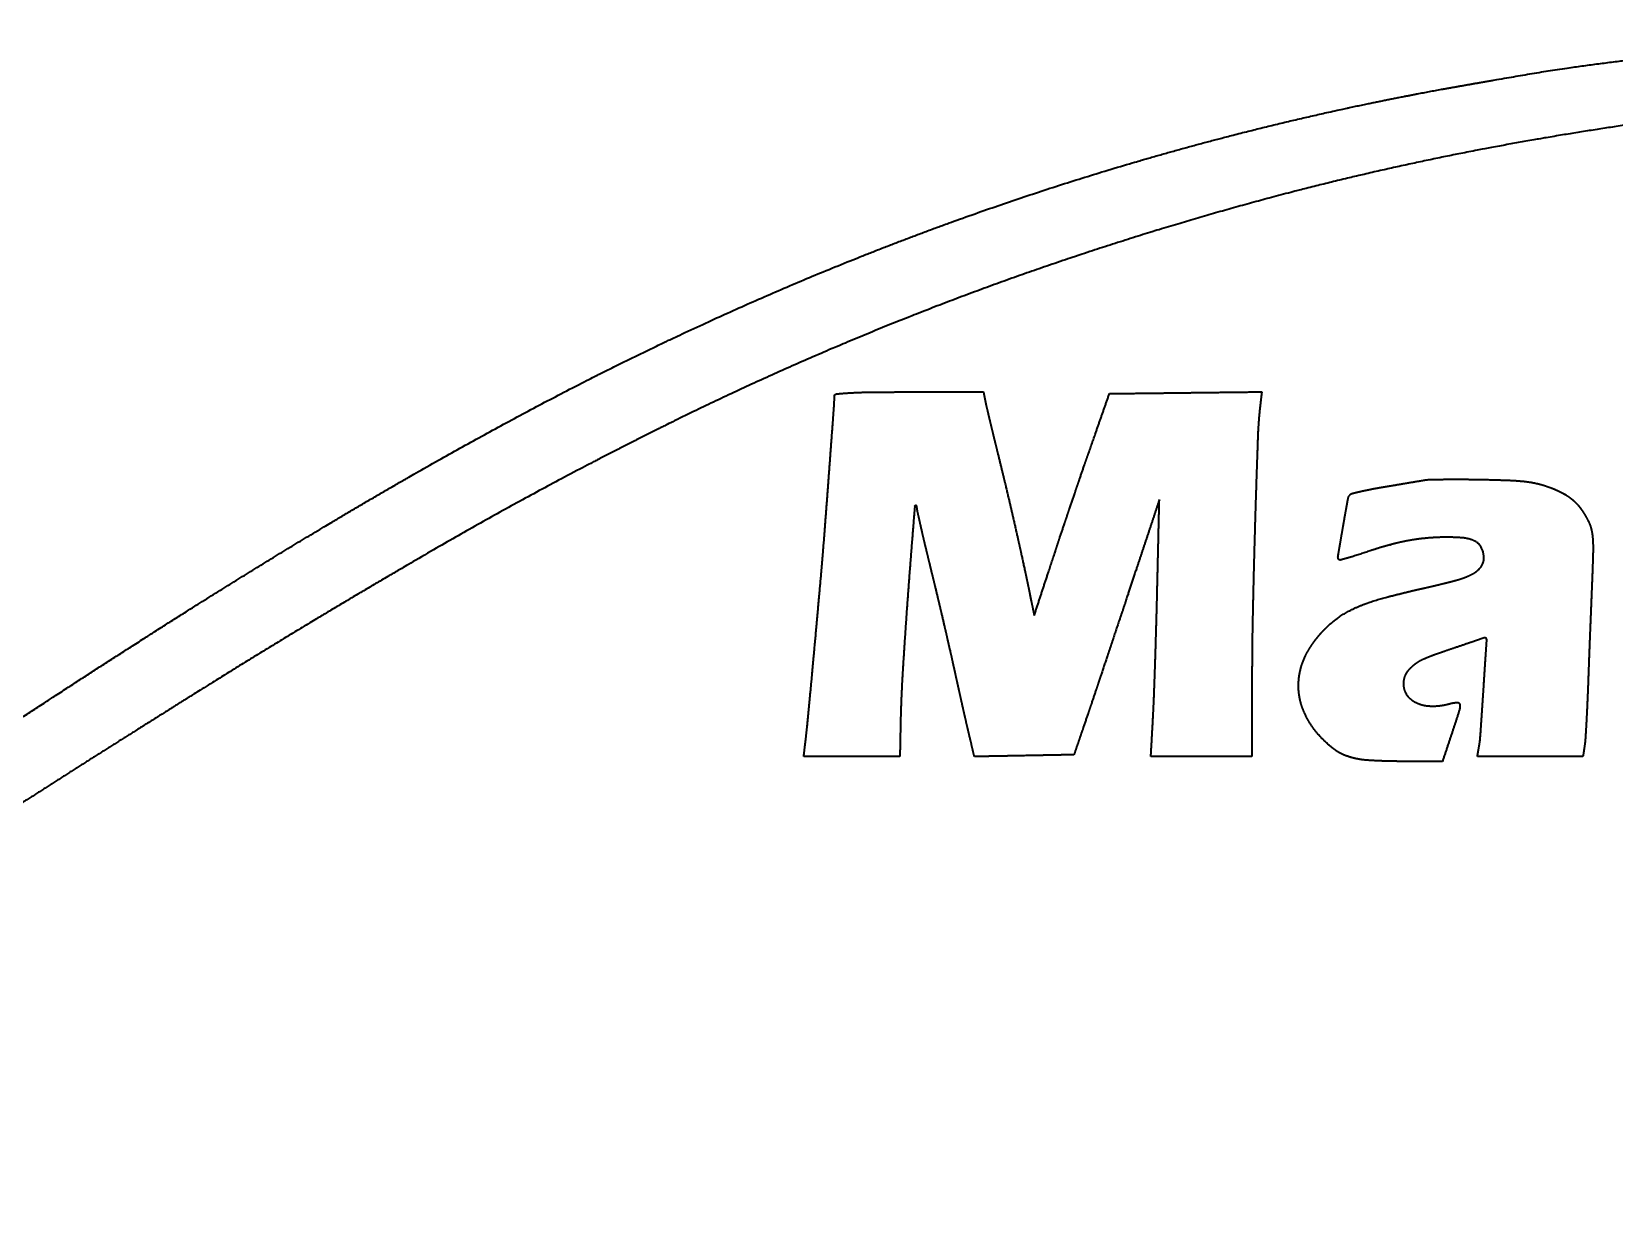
# Model space of a CAD drawing. Extents: x 6569 to 10251, y -294 to 3435.
# Drawn here: x 8681.84 to 8722.28, y 1373.89 to 1403.86 of the extents above; entities that cross this region are included whole.
import ezdxf

# ---------------------------------------------------------------- set-up
doc = ezdxf.new("R2010")
doc.units = 0
doc.header["$LTSCALE"] = 5
doc.layers.add('1', color=7, linetype='CONTINUOUS', true_color=0xffffff)

msp = doc.modelspace()

# ---------------------------------------------------------------- linework, layer by layer
at = {"layer": '1', "color": 7, "linetype": 'Continuous', "lineweight": 35}
for points, weights, degree, knots in [([(8682.505, 1384.734), (8681.981, 1384.399), (8681.457, 1384.064), (8680.697, 1383.576), (8680.46, 1383.425), (8679.942, 1383.096), (8679.661, 1382.918), (8679.099, 1382.563), (8678.819, 1382.387), (8678.307, 1382.065), (8678.075, 1381.92), (8677.641, 1381.649), (8677.439, 1381.524), (8677.051, 1381.282), (8676.865, 1381.166), (8676.523, 1380.953), (8676.367, 1380.855), (8676.148, 1380.718), (8676.085, 1380.678), (8675.394, 1380.24), (8674.757, 1379.855), (8673.325, 1379.033), (8672.532, 1378.591), (8670.973, 1377.747), (8670.207, 1377.344), (8668.928, 1376.69), (8668.411, 1376.451), (8667.545, 1376.091), (8667.205, 1375.951), (8666.635, 1375.719), (8666.405, 1375.629), (8665.969, 1375.464), (8665.764, 1375.39), (8665.306, 1375.232), (8665.056, 1375.148), (8664.176, 1374.863), (8663.543, 1374.676), (8662.361, 1374.363), (8661.811, 1374.244), (8660.726, 1374.059), (8660.192, 1373.994), (8659.072, 1373.911), (8658.488, 1373.89), (8657.2, 1373.891), (8656.496, 1373.928), (8655.131, 1374.075), (8654.47, 1374.187), (8653.162, 1374.493), (8652.516, 1374.687), (8651.208, 1375.167), (8650.547, 1375.449), (8648.686, 1376.355), (8647.539, 1377.068), (8646.471, 1377.896), (8645.339, 1378.774), (8644.287, 1379.746), (8643.323, 1380.805), (8642.273, 1381.959), (8641.317, 1383.191), (8639.516, 1385.934), (8638.656, 1387.425), (8637.813, 1389.109), (8637.741, 1389.255), (8637.61, 1389.523), (8637.551, 1389.647), (8637.443, 1389.88), (8637.392, 1389.989), (8637.342, 1390.098), (8637.338, 1390.106), (8637.339, 1390.115), (8637.346, 1390.122), (8637.352, 1390.128), (8637.36, 1390.127), (8637.364, 1390.12), (8637.422, 1390.026), (8637.479, 1389.932), (8637.603, 1389.73), (8637.668, 1389.621), (8637.808, 1389.381), (8637.883, 1389.25), (8638.641, 1387.916), (8639.383, 1386.749), (8640.946, 1384.542), (8641.77, 1383.51), (8643.472, 1381.611), (8644.348, 1380.746), (8646.117, 1379.203), (8647.016, 1378.54), (8648.7, 1377.498), (8649.462, 1377.09), (8651, 1376.387), (8651.774, 1376.098), (8653.347, 1375.635), (8654.141, 1375.463), (8655.758, 1375.234), (8656.578, 1375.176), (8657.399, 1375.176), (8658.633, 1375.176), (8659.86, 1375.303), (8661.068, 1375.556), (8662.38, 1375.83), (8663.666, 1376.209), (8666.416, 1377.266), (8667.875, 1377.937), (8671.084, 1379.67), (8672.85, 1380.696), (8674.925, 1381.992), (8675.266, 1382.206), (8675.888, 1382.599), (8676.168, 1382.779), (8676.81, 1383.195), (8677.172, 1383.432), (8678.272, 1384.155), (8679.01, 1384.641), (8681.287, 1386.14), (8682.831, 1387.145), (8685.618, 1388.936), (8686.864, 1389.717), (8689.197, 1391.143), (8690.284, 1391.788), (8692.418, 1393.015), (8693.465, 1393.596), (8696.422, 1395.174), (8698.358, 1396.115), (8702.273, 1397.837), (8704.249, 1398.615), (8708.239, 1400.005), (8710.25, 1400.616), (8714.303, 1401.674), (8716.342, 1402.118), (8718.897, 1402.566), (8719.397, 1402.653), (8720.173, 1402.786), (8720.449, 1402.832), (8720.969, 1402.912), (8721.211, 1402.948), (8721.79, 1403.025), (8722.126, 1403.069), (8723.727, 1403.271), (8724.995, 1403.406), (8727.503, 1403.625), (8728.744, 1403.708), (8731.217, 1403.821), (8732.448, 1403.851), (8734.923, 1403.861), (8736.165, 1403.84), (8737.406, 1403.794)], [0.500013776001, 0.500013711103, 0.500013711103, 0.500013043778, 0.500013043778, 0.500013509711, 0.500013509711, 0.500013508867, 0.500013508867, 0.500012956058, 0.500012956058, 0.500013759146, 0.500013759146, 0.500013748527, 0.500013748527, 0.500013759357, 0.500013759357, 0.500011860603, 0.500011860603, 0.499931318006, 0.499931318006, 0.499988388774, 0.499988388774, 0.499990411909, 0.499990411909, 0.499756191395, 0.499756191395, 0.500011261698, 0.500011261698, 0.499988635002, 0.499988635002, 0.49997611692, 0.49997611692, 0.500001523642, 0.500001523642, 0.499884025479, 0.499884025479, 0.499678083845, 0.499678083845, 0.499636321018, 0.499636321018, 0.499783085478, 0.499783085478, 0.499546066112, 0.499546066112, 0.499380988182, 0.499380988182, 0.499391690044, 0.499391690044, 0.499588556215, 0.499588556215, 0.498241826427, 0.498241826427, 0.500013776001, 0.498768741072, 0.498768741072, 0.500013776001, 0.498984055449, 0.498984055449, 0.499444262151, 0.499444262151, 0.500009154113, 0.500009154113, 0.500001293938, 0.500001293938, 0.500013356757, 0.500013356757, 0.500013776001, 0.440026168652, 0.440026168652, 0.500013776001, 0.373244936824, 0.373244936824, 0.500013776001, 0.500013148717, 0.500013148717, 0.49999826195, 0.49999826195, 0.500008334262, 0.500008334262, 0.499600680735, 0.499600680735, 0.499468138289, 0.499468138289, 0.499388758143, 0.499388758143, 0.498897845031, 0.498897845031, 0.499362436352, 0.499362436352, 0.499166550495, 0.499166550495, 0.499132339772, 0.499132339772, 0.49918917013, 0.49918917013, 0.500013776001, 0.498242168747, 0.498242168747, 0.500013776001, 0.498940634301, 0.498940634301, 0.499328079353, 0.499328079353, 0.499848521408, 0.499848521408, 0.50001218667, 0.50001218667, 0.500008818215, 0.500008818215, 0.500012065022, 0.500012065022, 0.500013740426, 0.500013740426, 0.500008319014, 0.500008319014, 0.499993063089, 0.499993063089, 0.499983724663, 0.499983724663, 0.499972307591, 0.499972307591, 0.499773442646, 0.499773442646, 0.499752616735, 0.499752616735, 0.499746915426, 0.499746915426, 0.499735818322, 0.499735818322, 0.500013381749, 0.500013381749, 0.500003263316, 0.500003263316, 0.499995442976, 0.499995442976, 0.500011012405, 0.500011012405, 0.499952352767, 0.499952352767, 0.499942366682, 0.499942366682, 0.499941022064, 0.499941022064, 0.499944380507, 0.499944380507, 0.500013776001], 3, [0, 0, 0, 0, 0.014758, 0.014758, 0.02142, 0.02142, 0.029319, 0.029319, 0.037168, 0.037168, 0.043665, 0.043665, 0.049303, 0.049303, 0.054504, 0.054504, 0.058866, 0.058866, 0.060633, 0.060633, 0.078278, 0.078278, 0.099802, 0.099802, 0.120338, 0.120338, 0.133841, 0.133841, 0.142573, 0.142573, 0.148422, 0.148422, 0.15361, 0.15361, 0.159879, 0.159879, 0.175518, 0.175518, 0.188841, 0.188841, 0.201578, 0.201578, 0.215397, 0.215397, 0.232034, 0.232034, 0.247834, 0.247834, 0.26373, 0.26373, 0.28065, 0.28065, 0.31235, 0.31235, 0.31235, 0.345873, 0.345873, 0.345873, 0.382308, 0.382308, 0.422473, 0.422473, 0.426251, 0.426251, 0.429447, 0.429447, 0.432251, 0.432251, 0.432251, 0.432439, 0.432439, 0.432439, 0.432564, 0.432564, 0.432564, 0.434253, 0.434253, 0.436196, 0.436196, 0.438514, 0.438514, 0.459693, 0.459693, 0.479892, 0.479892, 0.498686, 0.498686, 0.515714, 0.515714, 0.528864, 0.528864, 0.54143, 0.54143, 0.553754, 0.553754, 0.566194, 0.566194, 0.566194, 0.584814, 0.584814, 0.584814, 0.605004, 0.605004, 0.629145, 0.629145, 0.659853, 0.659853, 0.665911, 0.665911, 0.670912, 0.670912, 0.677417, 0.677417, 0.690698, 0.690698, 0.718401, 0.718401, 0.740503, 0.740503, 0.7595, 0.7595, 0.777503, 0.777503, 0.809852, 0.809852, 0.841739, 0.841739, 0.873276, 0.873276, 0.904583, 0.904583, 0.912186, 0.912186, 0.916393, 0.916393, 0.920066, 0.920066, 0.925149, 0.925149, 0.944267, 0.944267, 0.962909, 0.962909, 0.981383, 0.981383, 1, 1, 1, 1]), ([(8737.406, 1403.794), (8738.105, 1403.769), (8738.803, 1403.735), (8740.258, 1403.651), (8741.013, 1403.601), (8742.512, 1403.489), (8743.255, 1403.427), (8744.658, 1403.299), (8745.318, 1403.231), (8747.076, 1403.028), (8748.174, 1402.883), (8750.46, 1402.544), (8751.648, 1402.352), (8753.991, 1401.943), (8755.147, 1401.726), (8757.301, 1401.293), (8758.299, 1401.072), (8759.488, 1400.785), (8759.684, 1400.737), (8760.097, 1400.638), (8760.314, 1400.586), (8760.734, 1400.485), (8760.938, 1400.436), (8761.296, 1400.351), (8761.45, 1400.314), (8761.727, 1400.249), (8761.848, 1400.219), (8762.071, 1400.163), (8762.172, 1400.137), (8762.358, 1400.085), (8762.444, 1400.061), (8762.53, 1400.037), (8762.537, 1400.035), (8762.539, 1400.027), (8762.534, 1400.022), (8762.526, 1400.014), (8762.516, 1400.011), (8762.506, 1400.013), (8762.297, 1400.046), (8762.088, 1400.08), (8761.645, 1400.151), (8761.411, 1400.19), (8760.901, 1400.277), (8760.624, 1400.325), (8757.237, 1400.923), (8754.111, 1401.376), (8747.979, 1402.073), (8744.976, 1402.306), (8739.113, 1402.553), (8736.256, 1402.566), (8730.706, 1402.383), (8728.017, 1402.175), (8723.833, 1401.662), (8722.33, 1401.445), (8719.44, 1400.964), (8718.055, 1400.696), (8715.327, 1400.091), (8713.985, 1399.755), (8711.27, 1398.996), (8709.897, 1398.576), (8706.732, 1397.522), (8704.952, 1396.86), (8701.434, 1395.409), (8699.698, 1394.622), (8696.116, 1392.846), (8694.27, 1391.859), (8690.313, 1389.584), (8688.193, 1388.312), (8685.584, 1386.679), (8685.071, 1386.358), (8684.217, 1385.821), (8683.876, 1385.606), (8683.191, 1385.172), (8682.848, 1384.954), (8682.505, 1384.734)], [0.500013776001, 0.499995408, 0.499995408, 0.500002366035, 0.500002366035, 0.500002127616, 0.500002127616, 0.499990309187, 0.499990309187, 0.499969864712, 0.499969864712, 0.499987080611, 0.499987080611, 0.499986333003, 0.499986333003, 0.499950366279, 0.499950366279, 0.500013719156, 0.500013719156, 0.500013744317, 0.500013744317, 0.500013743733, 0.500013743733, 0.500013607993, 0.500013607993, 0.500006458567, 0.500006458567, 0.499992040044, 0.499992040044, 0.500012198998, 0.500012198998, 0.500013776001, 0.335200716836, 0.335200716836, 0.500013776001, 0.463570441635, 0.463570441635, 0.500013776001, 0.500013726676, 0.500013726676, 0.500010097385, 0.500010097385, 0.500012410792, 0.500012410792, 0.499855640888, 0.499855640888, 0.499803155604, 0.499803155604, 0.499779726678, 0.499779726678, 0.499682939455, 0.499682939455, 0.499937627038, 0.499937627038, 0.499895352283, 0.499895352283, 0.499889817124, 0.499889817124, 0.499914642662, 0.499914642662, 0.499811039763, 0.499811039763, 0.499815247611, 0.499815247611, 0.499855907641, 0.499855907641, 0.499955173287, 0.499955173287, 0.500013702072, 0.500013702072, 0.500013015564, 0.500013015564, 0.50001304238, 0.50001304238, 0.500013776001], 3, [0, 0, 0, 0, 0.027065, 0.027065, 0.05637, 0.05637, 0.085218, 0.085218, 0.110872, 0.110872, 0.15371, 0.15371, 0.200257, 0.200257, 0.245741, 0.245741, 0.285259, 0.285259, 0.293067, 0.293067, 0.301678, 0.301678, 0.309793, 0.309793, 0.31592, 0.31592, 0.320767, 0.320767, 0.324803, 0.324803, 0.328242, 0.328242, 0.328242, 0.328448, 0.328448, 0.328448, 0.3287, 0.3287, 0.3287, 0.333781, 0.333781, 0.339488, 0.339488, 0.34623, 0.34623, 0.422142, 0.422142, 0.494483, 0.494483, 0.563069, 0.563069, 0.627769, 0.627769, 0.664202, 0.664202, 0.698039, 0.698039, 0.731209, 0.731209, 0.76563, 0.76563, 0.811144, 0.811144, 0.856797, 0.856797, 0.90691, 0.90691, 0.966096, 0.966096, 0.980595, 0.980595, 0.990252, 0.990252, 1, 1, 1, 1]), ([(8701.568, 1385.336), (8701.581, 1385.447), (8701.594, 1385.558), (8701.608, 1385.669), (8701.634, 1385.897), (8701.647, 1386.014), (8701.659, 1386.131), (8701.694, 1386.497), (8701.718, 1386.745), (8701.741, 1386.994), (8701.794, 1387.559), (8701.823, 1387.876), (8701.852, 1388.193), (8701.915, 1388.891), (8701.95, 1389.272), (8701.984, 1389.654), (8702.039, 1390.275), (8702.059, 1390.514), (8702.078, 1390.754), (8702.127, 1391.388), (8702.157, 1391.782), (8702.187, 1392.177), (8702.247, 1392.989), (8702.278, 1393.408), (8702.309, 1393.826), (8702.345, 1394.319), (8702.349, 1394.394), (8702.352, 1394.469), (8702.352, 1394.544), (8702.353, 1394.565), (8702.363, 1394.586), (8702.382, 1394.598), (8702.404, 1394.6), (8702.492, 1394.609), (8702.58, 1394.616), (8702.667, 1394.622), (8702.892, 1394.635), (8703.028, 1394.64), (8703.165, 1394.644), (8703.54, 1394.647), (8703.779, 1394.649), (8704.018, 1394.649), (8704.733, 1394.649), (8705.209, 1394.649), (8705.685, 1394.649), (8706.16, 1394.649)], [0.500049113961, 0.500049113961, 0.500049113961, 0.500049113961, 0.500035120928, 0.500030456583, 0.500035120928, 0.500048873119, 0.500048792838, 0.500048873119, 0.500048844556, 0.500048754755, 0.500048844556, 0.500049024064, 0.500048994098, 0.500049024064, 0.500045075114, 0.500043728832, 0.500045075114, 0.500048870335, 0.500048789126, 0.500048870335, 0.500049082457, 0.500049071956, 0.500049082457, 0.499930719707, 0.499891254956, 0.499930719707, 0.500049113961, 0.436344039153, 0.415109014217, 0.436344039153, 0.500049113961, 0.499989328124, 0.499969399512, 0.499989328124, 0.499983255402, 0.499961302549, 0.499983255402, 0.500046231293, 0.500045270404, 0.500046231293, 0.500049113961, 0.500049113961, 0.500049113961, 0.500049113961], 4, [0, 0, 0, 0, 0, 0.035534, 0.035534, 0.035534, 0.07286, 0.07286, 0.07286, 0.152184, 0.152184, 0.152184, 0.253198, 0.253198, 0.253198, 0.374783, 0.374783, 0.374783, 0.451154, 0.451154, 0.451154, 0.57673, 0.57673, 0.57673, 0.709945, 0.709945, 0.709945, 0.733728, 0.733728, 0.733728, 0.733728, 0.739779, 0.739779, 0.739779, 0.739779, 0.764202, 0.764202, 0.764202, 0.801998, 0.801998, 0.801998, 0.868202, 0.868202, 0.868202, 1, 1, 1, 1, 1]), ([(8713.273, 1394.653), (8713.262, 1394.562), (8713.252, 1394.472), (8713.241, 1394.382), (8713.208, 1394.094), (8713.19, 1393.896), (8713.178, 1393.698), (8713.151, 1392.933), (8713.132, 1392.366), (8713.114, 1391.8), (8713.081, 1390.658), (8713.065, 1390.082), (8713.052, 1389.506), (8713.031, 1388.504), (8713.025, 1388.077), (8713.022, 1387.65), (8713.022, 1386.752), (8713.022, 1386.28), (8713.022, 1385.808), (8713.022, 1385.336)], [0.500049113961, 0.500049113961, 0.500049113961, 0.500049113961, 0.499844126384, 0.499775797192, 0.499844126384, 0.500048182258, 0.500047871691, 0.500048182258, 0.500046752775, 0.500045965713, 0.500046752775, 0.500035488793, 0.500030947071, 0.500035488793, 0.500049113961, 0.500049113961, 0.500049113961, 0.500049113961], 4, [0, 0, 0, 0, 0, 0.039039, 0.039039, 0.039039, 0.124248, 0.124248, 0.124248, 0.367395, 0.367395, 0.367395, 0.614492, 0.614492, 0.614492, 0.797554, 0.797554, 0.797554, 1, 1, 1, 1, 1]), ([(8706.206, 1394.417), (8706.213, 1394.379), (8706.221, 1394.342), (8706.229, 1394.305), (8706.26, 1394.174), (8706.282, 1394.08), (8706.304, 1393.986), (8706.354, 1393.779), (8706.381, 1393.667), (8706.408, 1393.555), (8706.465, 1393.321), (8706.495, 1393.2), (8706.525, 1393.078), (8706.609, 1392.737), (8706.662, 1392.518), (8706.715, 1392.299), (8706.82, 1391.858), (8706.872, 1391.636), (8706.923, 1391.414), (8707.023, 1390.971), (8707.073, 1390.75), (8707.122, 1390.529), (8707.217, 1390.091), (8707.263, 1389.875), (8707.308, 1389.659), (8707.379, 1389.315), (8707.405, 1389.188), (8707.431, 1389.061), (8707.457, 1388.934)], [0.500049113961, 0.5, 0.49998362868, 0.5, 0.500048738946, 0.500048613941, 0.500048738946, 0.500048467513, 0.500048252031, 0.500048467513, 0.500048723194, 0.500048592939, 0.500048723194, 0.500046075568, 0.500045062771, 0.500046075568, 0.500046264812, 0.500045315096, 0.500046264812, 0.500046228892, 0.500045267202, 0.500046228892, 0.500045777711, 0.500044665627, 0.500045777711, 0.500049113961, 0.500049113961, 0.500049113961, 0.500049113961], 4, [0, 0, 0, 0, 0, 0.027087, 0.027087, 0.027087, 0.095828, 0.095828, 0.095828, 0.177829, 0.177829, 0.177829, 0.267033, 0.267033, 0.267033, 0.427425, 0.427425, 0.427425, 0.589541, 0.589541, 0.589541, 0.750588, 0.750588, 0.750588, 0.90777, 0.90777, 0.90777, 1, 1, 1, 1, 1]), ([(8707.457, 1388.934), (8707.579, 1389.305), (8707.701, 1389.675), (8707.822, 1390.046), (8707.999, 1390.583), (8708.054, 1390.749), (8708.109, 1390.916), (8708.23, 1391.277), (8708.295, 1391.471), (8708.361, 1391.666), (8708.492, 1392.052), (8708.557, 1392.244), (8708.623, 1392.436), (8708.742, 1392.784), (8708.797, 1392.94), (8708.851, 1393.096), (8709.025, 1393.591), (8709.143, 1393.93), (8709.262, 1394.268), (8709.381, 1394.607)], [0.500049113961, 0.500049113961, 0.500049113961, 0.500049113961, 0.500048002313, 0.500047631764, 0.500048002313, 0.500048680538, 0.500048536064, 0.500048680538, 0.50004867774, 0.500048532333, 0.50004867774, 0.500047673919, 0.500047193905, 0.500047673919, 0.500049113961, 0.500049113961, 0.500049113961, 0.500049113961], 4, [0, 0, 0, 0, 0, 0.260343, 0.260343, 0.260343, 0.377423, 0.377423, 0.377423, 0.514603, 0.514603, 0.514603, 0.649821, 0.649821, 0.649821, 0.760334, 0.760334, 0.760334, 1, 1, 1, 1, 1]), ([(8717.89, 1385.209), (8717.523, 1385.21), (8717.156, 1385.21), (8716.514, 1385.211), (8716.239, 1385.22), (8715.965, 1385.239), (8715.794, 1385.251), (8715.626, 1385.285), (8715.463, 1385.341), (8715.325, 1385.388), (8715.196, 1385.458), (8715.082, 1385.55), (8714.942, 1385.663), (8714.813, 1385.788), (8714.695, 1385.925), (8714.527, 1386.122), (8714.396, 1386.346), (8714.308, 1386.59), (8714.226, 1386.818), (8714.195, 1387.059), (8714.219, 1387.301), (8714.243, 1387.551), (8714.319, 1387.79), (8714.443, 1388.009), (8714.581, 1388.252), (8714.755, 1388.472), (8714.959, 1388.663), (8715.079, 1388.775), (8715.21, 1388.876), (8715.349, 1388.963), (8715.493, 1389.052), (8715.643, 1389.128), (8715.8, 1389.191), (8716.004, 1389.271), (8716.211, 1389.34), (8716.747, 1389.48), (8717.073, 1389.559), (8717.676, 1389.695), (8717.951, 1389.762), (8718.226, 1389.834), (8718.373, 1389.873), (8718.516, 1389.927), (8718.653, 1389.995), (8718.738, 1390.038), (8718.811, 1390.098), (8718.869, 1390.173), (8718.921, 1390.24), (8718.948, 1390.32), (8718.948, 1390.405), (8718.948, 1390.495), (8718.929, 1390.583), (8718.89, 1390.664), (8718.857, 1390.736), (8718.801, 1390.794), (8718.731, 1390.831), (8718.638, 1390.879), (8718.538, 1390.909), (8718.434, 1390.918), (8718.268, 1390.933), (8718.101, 1390.939), (8717.765, 1390.935), (8717.596, 1390.925), (8717.263, 1390.891), (8717.101, 1390.867), (8716.762, 1390.799), (8716.586, 1390.755), (8716.2, 1390.642), (8715.989, 1390.575), (8715.716, 1390.481), (8715.651, 1390.46), (8715.531, 1390.422), (8715.474, 1390.406), (8715.371, 1390.378), (8715.323, 1390.366), (8715.276, 1390.354), (8715.266, 1390.352), (8715.256, 1390.355), (8715.249, 1390.362), (8715.227, 1390.384), (8715.217, 1390.415), (8715.222, 1390.446), (8715.263, 1390.694), (8715.306, 1390.943), (8715.391, 1391.435), (8715.434, 1391.679), (8715.479, 1391.922), (8715.487, 1391.964), (8715.507, 1392.002), (8715.539, 1392.031), (8715.554, 1392.045), (8715.572, 1392.055), (8715.592, 1392.06), (8715.668, 1392.078), (8715.745, 1392.096), (8715.912, 1392.134), (8716.004, 1392.153), (8716.2, 1392.19), (8716.304, 1392.209), (8716.516, 1392.244), (8716.624, 1392.262), (8716.834, 1392.298), (8716.936, 1392.315), (8717.125, 1392.347), (8717.211, 1392.361), (8717.34, 1392.383), (8717.382, 1392.39), (8717.471, 1392.406), (8717.517, 1392.41), (8717.692, 1392.414), (8717.819, 1392.416), (8718.099, 1392.419), (8718.252, 1392.419), (8718.571, 1392.417), (8718.739, 1392.415), (8719.138, 1392.408), (8719.37, 1392.401), (8719.744, 1392.387), (8719.886, 1392.376), (8720.135, 1392.346), (8720.241, 1392.327), (8720.448, 1392.276), (8720.55, 1392.244), (8720.649, 1392.206)], [0.5004854728, 0.5004854728, 0.5004854728, 0.500293919924, 0.500293919924, 0.5004854728, 0.497670961076, 0.497670961076, 0.5004854728, 0.495451908378, 0.495451908378, 0.5004854728, 0.499042595079, 0.499042595079, 0.5004854728, 0.495057272464, 0.495057272464, 0.5004854728, 0.492344619522, 0.492344619522, 0.5004854728, 0.493114912218, 0.493114912218, 0.5004854728, 0.496698991009, 0.496698991009, 0.5004854728, 0.498912436914, 0.498912436914, 0.5004854728, 0.499143285636, 0.499143285636, 0.5004854728, 0.499868932291, 0.499868932291, 0.500431748523, 0.500431748523, 0.500428565632, 0.500428565632, 0.5004854728, 0.498739227248, 0.498739227248, 0.5004854728, 0.492035765027, 0.492035765027, 0.5004854728, 0.48262847335, 0.48262847335, 0.5004854728, 0.492450655345, 0.492450655345, 0.5004854728, 0.483144643106, 0.483144643106, 0.5004854728, 0.494042772549, 0.494042772549, 0.5004854728, 0.500046241828, 0.500046241828, 0.500156341267, 0.500156341267, 0.500093345766, 0.500093345766, 0.50018032339, 0.50018032339, 0.500391495249, 0.500391495249, 0.500453731113, 0.500453731113, 0.500406721366, 0.500406721366, 0.500468075554, 0.500468075554, 0.5004854728, 0.457560133984, 0.457560133984, 0.5004854728, 0.463541335482, 0.463541335482, 0.5004854728, 0.500483337054, 0.500483337054, 0.500481737227, 0.500481737227, 0.5004854728, 0.48338871382, 0.48338871382, 0.5004854728, 0.489792681119, 0.489792681119, 0.5004854728, 0.500471857678, 0.500471857678, 0.50044166077, 0.50044166077, 0.500464881444, 0.500464881444, 0.500485454189, 0.500485454189, 0.500485447164, 0.500485447164, 0.500485453058, 0.500485453058, 0.500484505452, 0.500484505452, 0.49951936308, 0.49951936308, 0.500480098134, 0.500480098134, 0.500475213512, 0.500475213512, 0.500479598427, 0.500479598427, 0.500468763666, 0.500468763666, 0.500222136447, 0.500222136447, 0.49985344226, 0.49985344226, 0.499798830103, 0.499798830103, 0.5004854728], 3, [0, 0, 0, 0, 0.059697, 0.059697, 0.104429, 0.104429, 0.104429, 0.132186, 0.132186, 0.132186, 0.15562, 0.15562, 0.15562, 0.184386, 0.184386, 0.184386, 0.225314, 0.225314, 0.225314, 0.263035, 0.263035, 0.263035, 0.301483, 0.301483, 0.301483, 0.344001, 0.344001, 0.344001, 0.368911, 0.368911, 0.368911, 0.394416, 0.394416, 0.394416, 0.427416, 0.427416, 0.477945, 0.477945, 0.520688, 0.520688, 0.520688, 0.543629, 0.543629, 0.543629, 0.557681, 0.557681, 0.557681, 0.569734, 0.569734, 0.569734, 0.582337, 0.582337, 0.582337, 0.593119, 0.593119, 0.593119, 0.607078, 0.607078, 0.607078, 0.629351, 0.629351, 0.651947, 0.651947, 0.673877, 0.673877, 0.698002, 0.698002, 0.72742, 0.72742, 0.736492, 0.736492, 0.74428, 0.74428, 0.750796, 0.750796, 0.750796, 0.752019, 0.752019, 0.752019, 0.755613, 0.755613, 0.755613, 0.783996, 0.783996, 0.81192, 0.81192, 0.81192, 0.816576, 0.816576, 0.816576, 0.818772, 0.818772, 0.818772, 0.827123, 0.827123, 0.837072, 0.837072, 0.848361, 0.848361, 0.860008, 0.860008, 0.871056, 0.871056, 0.880394, 0.880394, 0.884952, 0.884952, 0.889936, 0.889936, 0.903506, 0.903506, 0.919712, 0.919712, 0.9375, 0.9375, 0.96216, 0.96216, 0.977301, 0.977301, 0.988736, 0.988736, 1, 1, 1, 1]), ([(8720.649, 1392.206), (8720.765, 1392.161), (8720.879, 1392.109), (8720.988, 1392.05), (8721.078, 1392.002), (8721.161, 1391.943), (8721.237, 1391.876), (8721.312, 1391.81), (8721.378, 1391.736), (8721.435, 1391.654), (8721.503, 1391.557), (8721.564, 1391.456), (8721.617, 1391.35), (8721.651, 1391.284), (8721.677, 1391.213), (8721.694, 1391.14), (8721.713, 1391.06), (8721.726, 1390.977), (8721.739, 1390.771), (8721.741, 1390.648), (8721.731, 1390.292), (8721.723, 1390.059), (8721.706, 1389.637), (8721.698, 1389.447), (8721.681, 1389.025), (8721.672, 1388.792), (8721.653, 1388.323), (8721.644, 1388.086), (8721.628, 1387.647), (8721.62, 1387.444), (8721.607, 1387.061), (8721.599, 1386.882), (8721.584, 1386.536), (8721.576, 1386.37), (8721.559, 1386.064), (8721.55, 1385.925), (8721.538, 1385.727), (8721.531, 1385.669), (8721.509, 1385.52), (8721.495, 1385.428), (8721.481, 1385.336)], [0.5004854728, 0.499838175733, 0.499838175733, 0.5004854728, 0.498279188232, 0.498279188232, 0.5004854728, 0.498140329259, 0.498140329259, 0.5004854728, 0.499654363369, 0.499654363369, 0.5004854728, 0.498199610025, 0.498199610025, 0.5004854728, 0.499265864626, 0.499265864626, 0.500148595562, 0.500148595562, 0.500475286642, 0.500475286642, 0.500485273134, 0.500485273134, 0.50048541354, 0.50048541354, 0.500485413937, 0.500485413937, 0.500485324762, 0.500485324762, 0.500482313099, 0.500482313099, 0.500480459254, 0.500480459254, 0.500482289824, 0.500482289824, 0.500168518222, 0.500168518222, 0.5004854728, 0.5004854728, 0.5004854728], 3, [0, 0, 0, 0, 0.051582, 0.051582, 0.051582, 0.093388, 0.093388, 0.093388, 0.134166, 0.134166, 0.134166, 0.182574, 0.182574, 0.182574, 0.213056, 0.213056, 0.213056, 0.2468, 0.2468, 0.296886, 0.296886, 0.391432, 0.391432, 0.468433, 0.468433, 0.562992, 0.562992, 0.659142, 0.659142, 0.741469, 0.741469, 0.814438, 0.814438, 0.881993, 0.881993, 0.93865, 0.93865, 0.962364, 0.962364, 1, 1, 1, 1]), ([(8710.655, 1391.898), (8710.462, 1391.316), (8710.269, 1390.734), (8710.075, 1390.152), (8709.803, 1389.329), (8709.723, 1389.09), (8709.643, 1388.85), (8709.483, 1388.37), (8709.403, 1388.131), (8709.323, 1387.891), (8709.173, 1387.443), (8709.103, 1387.234), (8709.033, 1387.025), (8708.92, 1386.689), (8708.877, 1386.563), (8708.834, 1386.436), (8708.711, 1386.077), (8708.631, 1385.844), (8708.552, 1385.611), (8708.472, 1385.378)], [0.500049113961, 0.500049113961, 0.500049113961, 0.500049113961, 0.500049056494, 0.500049037339, 0.500049056494, 0.500049055814, 0.500049036432, 0.500049055814, 0.500049058843, 0.500049040471, 0.500049058843, 0.500048186349, 0.500047877145, 0.500048186349, 0.500049113961, 0.500049113961, 0.500049113961, 0.500049113961], 4, [0, 0, 0, 0, 0, 0.356817, 0.356817, 0.356817, 0.503926, 0.503926, 0.503926, 0.650879, 0.650879, 0.650879, 0.779068, 0.779068, 0.779068, 0.856816, 0.856816, 0.856816, 1, 1, 1, 1, 1]), ([(8710.439, 1385.336), (8710.453, 1385.585), (8710.467, 1385.834), (8710.481, 1386.082), (8710.502, 1386.464), (8710.508, 1386.596), (8710.514, 1386.729), (8710.527, 1387.072), (8710.535, 1387.283), (8710.542, 1387.494), (8710.557, 1387.945), (8710.564, 1388.184), (8710.571, 1388.424), (8710.585, 1388.901), (8710.591, 1389.138), (8710.597, 1389.375), (8710.615, 1390.183), (8710.629, 1390.755), (8710.642, 1391.326), (8710.655, 1391.898)], [0.500049113961, 0.500049113961, 0.500049113961, 0.500049113961, 0.500039327303, 0.500036065084, 0.500039327303, 0.500048409408, 0.500048174557, 0.500048409408, 0.500048391489, 0.500048150665, 0.500048391489, 0.500048341361, 0.500048083828, 0.500048341361, 0.500049113961, 0.500049113961, 0.500049113961, 0.500049113961], 4, [0, 0, 0, 0, 0, 0.151758, 0.151758, 0.151758, 0.232654, 0.232654, 0.232654, 0.361215, 0.361215, 0.361215, 0.507277, 0.507277, 0.507277, 0.651736, 0.651736, 0.651736, 1, 1, 1, 1, 1]), ([(8705.929, 1385.332), (8705.895, 1385.475), (8705.861, 1385.619), (8705.827, 1385.762), (8705.775, 1385.98), (8705.758, 1386.054), (8705.741, 1386.128), (8705.698, 1386.313), (8705.673, 1386.424), (8705.648, 1386.535), (8705.595, 1386.77), (8705.567, 1386.894), (8705.54, 1387.018), (8705.486, 1387.262), (8705.459, 1387.382), (8705.433, 1387.502), (8705.377, 1387.757), (8705.347, 1387.891), (8705.317, 1388.025), (8705.247, 1388.329), (8705.208, 1388.499), (8705.169, 1388.668), (8705.088, 1389.014), (8705.047, 1389.189), (8705.005, 1389.365), (8704.926, 1389.694), (8704.889, 1389.848), (8704.851, 1390.002), (8704.78, 1390.292), (8704.747, 1390.428), (8704.714, 1390.565), (8704.652, 1390.823), (8704.623, 1390.945), (8704.595, 1391.067), (8704.544, 1391.293), (8704.521, 1391.396), (8704.498, 1391.499), (8704.469, 1391.631), (8704.464, 1391.662), (8704.461, 1391.692), (8704.458, 1391.731), (8704.453, 1391.743), (8704.441, 1391.747), (8704.423, 1391.747), (8704.412, 1391.743), (8704.406, 1391.732), (8704.363, 1391.215), (8704.322, 1390.707), (8704.283, 1390.199), (8704.204, 1389.147), (8704.166, 1388.602), (8704.13, 1388.057), (8704.074, 1387.153), (8704.057, 1386.795), (8704.045, 1386.436), (8704.035, 1385.892), (8704.031, 1385.707), (8704.028, 1385.521), (8704.024, 1385.336)], [0.500049113961, 0.500049113961, 0.500049113961, 0.500049113961, 0.500046631737, 0.500045804329, 0.500046631737, 0.500048868236, 0.500048786328, 0.500048868236, 0.500048868937, 0.500048787262, 0.500048868937, 0.500048812843, 0.500048712471, 0.500048812843, 0.500046183069, 0.500045206106, 0.500046183069, 0.500048384258, 0.500048141024, 0.500048384258, 0.50004839509, 0.500048155467, 0.50004839509, 0.500047554434, 0.500047034592, 0.500047554434, 0.500047121765, 0.5000464577, 0.500047121765, 0.500045193606, 0.500043886821, 0.500045193606, 0.500047732707, 0.500047272289, 0.500047732707, 0.499345223439, 0.499110593265, 0.499345223439, 0.500049113961, 0.476292128468, 0.500049113961, 0.500049113961, 0.476292128468, 0.500049113961, 0.500046378246, 0.500045466342, 0.500046378246, 0.500044057315, 0.500042371766, 0.500044057315, 0.499993262833, 0.49997464579, 0.499993262833, 0.500049113961, 0.500049113961, 0.500049113961, 0.500049113961], 4, [0, 0, 0, 0, 0, 0.045283, 0.045283, 0.045283, 0.068673, 0.068673, 0.068673, 0.10366, 0.10366, 0.10366, 0.142702, 0.142702, 0.142702, 0.180428, 0.180428, 0.180428, 0.222693, 0.222693, 0.222693, 0.276204, 0.276204, 0.276204, 0.331622, 0.331622, 0.331622, 0.380292, 0.380292, 0.380292, 0.423406, 0.423406, 0.423406, 0.461902, 0.461902, 0.461902, 0.494328, 0.494328, 0.494328, 0.503672, 0.503672, 0.503672, 0.506449, 0.506449, 0.506449, 0.509226, 0.509226, 0.509226, 0.665516, 0.665516, 0.665516, 0.833045, 0.833045, 0.833045, 0.943179, 0.943179, 0.943179, 1, 1, 1, 1, 1]), ([(8718.783, 1385.336), (8718.797, 1385.414), (8718.81, 1385.491), (8718.842, 1385.673), (8718.855, 1385.779), (8718.889, 1386.271), (8718.915, 1386.658), (8718.968, 1387.467), (8718.995, 1387.889), (8719.023, 1388.311), (8719.024, 1388.327), (8719.018, 1388.343), (8719.006, 1388.355), (8718.994, 1388.366), (8718.979, 1388.369), (8718.963, 1388.364), (8718.749, 1388.293), (8718.535, 1388.221), (8718.127, 1388.084), (8717.934, 1388.018), (8717.625, 1387.909), (8717.51, 1387.864), (8717.351, 1387.795), (8717.306, 1387.771), (8717.218, 1387.715), (8717.174, 1387.682), (8717.093, 1387.614), (8717.056, 1387.578), (8717.021, 1387.539), (8716.993, 1387.509), (8716.97, 1387.474), (8716.951, 1387.437), (8716.892, 1387.324), (8716.877, 1387.198), (8716.906, 1387.074), (8716.935, 1386.951), (8717.006, 1386.847), (8717.11, 1386.775), (8717.235, 1386.688), (8717.38, 1386.638), (8717.532, 1386.627), (8717.707, 1386.614), (8717.882, 1386.631), (8718.052, 1386.678), (8718.122, 1386.697), (8718.194, 1386.71), (8718.267, 1386.716), (8718.303, 1386.719), (8718.331, 1386.695), (8718.334, 1386.659), (8718.338, 1386.605), (8718.332, 1386.551), (8718.315, 1386.499), (8718.25, 1386.295), (8718.184, 1386.09), (8718.04, 1385.661), (8717.965, 1385.435), (8717.89, 1385.209)], [0.5004854728, 0.5004854728, 0.5004854728, 0.500033077836, 0.500033077836, 0.500484766221, 0.500484766221, 0.500485455717, 0.500485455717, 0.5004854728, 0.469638184358, 0.469638184358, 0.5004854728, 0.45217767904, 0.45217767904, 0.5004854728, 0.500485219584, 0.500485219584, 0.500474629818, 0.500474629818, 0.500297698307, 0.500297698307, 0.499364891449, 0.499364891449, 0.499767053957, 0.499767053957, 0.49972204005, 0.49972204005, 0.5004854728, 0.497753468439, 0.497753468439, 0.5004854728, 0.479727263181, 0.479727263181, 0.5004854728, 0.478208856089, 0.478208856089, 0.5004854728, 0.488783480939, 0.488783480939, 0.5004854728, 0.495618209207, 0.495618209207, 0.5004854728, 0.498982919528, 0.498982919528, 0.5004854728, 0.402907214835, 0.402907214835, 0.5004854728, 0.494178679749, 0.494178679749, 0.5004854728, 0.500478605367, 0.500478605367, 0.5004854728, 0.5004854728, 0.5004854728], 3, [0, 0, 0, 0, 0.031806, 0.031806, 0.074563, 0.074563, 0.230922, 0.230922, 0.401452, 0.401452, 0.401452, 0.407793, 0.407793, 0.407793, 0.413235, 0.413235, 0.413235, 0.490487, 0.490487, 0.560322, 0.560322, 0.602424, 0.602424, 0.619688, 0.619688, 0.638249, 0.638249, 0.655779, 0.655779, 0.655779, 0.669858, 0.669858, 0.669858, 0.711174, 0.711174, 0.711174, 0.75024, 0.75024, 0.75024, 0.796419, 0.796419, 0.796419, 0.849079, 0.849079, 0.849079, 0.870901, 0.870901, 0.870901, 0.879641, 0.879641, 0.879641, 0.892507, 0.892507, 0.892507, 0.943513, 0.943513, 1, 1, 1, 1])]:
    msp.add_rational_spline(points, weights, degree=degree, knots=knots, dxfattribs=at)
msp.add_open_spline([(8706.16, 1394.649), (8706.172, 1394.591), (8706.183, 1394.533), (8706.194, 1394.475), (8706.206, 1394.417)], degree=4, dxfattribs=at)
for points, degree, knots in [([(8709.381, 1394.607), (8709.868, 1394.613), (8710.354, 1394.618), (8710.84, 1394.624), (8711.813, 1394.636), (8712.3, 1394.641), (8712.786, 1394.647), (8713.273, 1394.653)], 4, [0, 0, 0, 0, 0, 0.5, 0.5, 0.5, 1, 1, 1, 1, 1]), ([(8704.024, 1385.336), (8703.717, 1385.336), (8703.41, 1385.336), (8703.103, 1385.336), (8702.489, 1385.336), (8702.182, 1385.336), (8701.875, 1385.336), (8701.568, 1385.336)], 4, [0, 0, 0, 0, 0, 0.5, 0.5, 0.5, 1, 1, 1, 1, 1]), ([(8708.472, 1385.378), (8708.154, 1385.373), (8707.836, 1385.367), (8707.518, 1385.361), (8706.883, 1385.349), (8706.565, 1385.343), (8706.247, 1385.338), (8705.929, 1385.332)], 4, [0, 0, 0, 0, 0, 0.5, 0.5, 0.5, 1, 1, 1, 1, 1]), ([(8713.022, 1385.336), (8712.699, 1385.336), (8712.376, 1385.336), (8712.053, 1385.336), (8711.408, 1385.336), (8711.085, 1385.336), (8710.762, 1385.336), (8710.439, 1385.336)], 4, [0, 0, 0, 0, 0, 0.5, 0.5, 0.5, 1, 1, 1, 1, 1]), ([(8721.481, 1385.336), (8721.031, 1385.336), (8720.582, 1385.336), (8719.682, 1385.336), (8719.233, 1385.336), (8718.783, 1385.336)], 3, [0, 0, 0, 0, 0.5, 0.5, 1, 1, 1, 1])]:
    msp.add_open_spline(points, degree=degree, knots=knots, dxfattribs=at)

doc.saveas('drawing.dxf')
